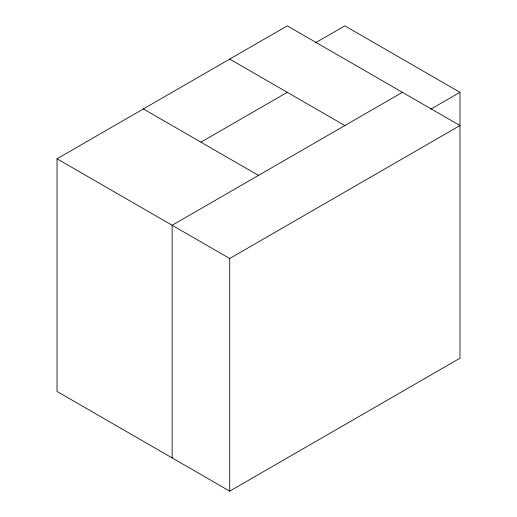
<?xml version="1.0" encoding="UTF-8"?>
<svg xmlns="http://www.w3.org/2000/svg" width="517" height="517" viewBox="0 0 517 517"><rect width="100%" height="100%" fill="white"/><g stroke="black" fill="none" stroke-linecap="round" stroke-linejoin="round"><path stroke-width="0.78" d="M57.019 158.79L287.284 25.85L459.981 125.553L229.716 258.5L57.019 158.79L57.019 391.447L229.716 491.15L459.981 358.21L459.981 92.323L344.852 25.85L315.719 42.665M200.932 142.175L287.284 92.323M402.413 92.323L172.148 225.263L172.148 457.913M430.848 109.139L459.981 92.323M229.716 59.087L344.852 125.553M143.371 108.938L258.5 175.412M229.716 258.5L229.716 491.15"/></g></svg>
